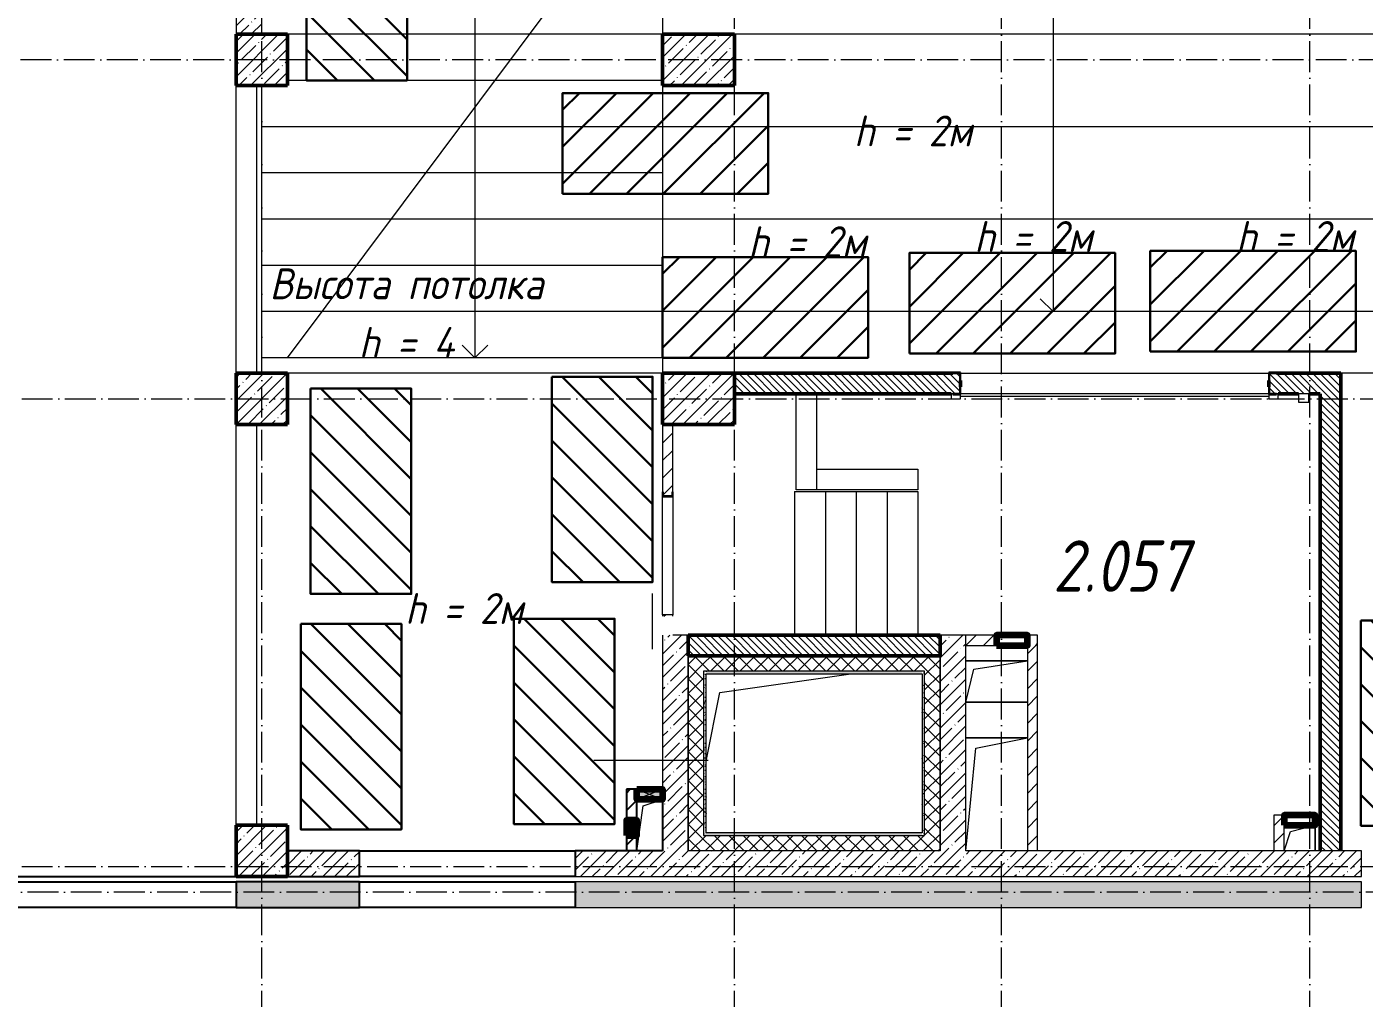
# Model space of a CAD drawing. Header units: millimetres. Extents: x -356862 to 418287, y 0 to 839748.
# Drawn here: x -8028 to 4987, y 467363 to 476820 of the extents above; entities that cross this region are included whole.
import ezdxf

# ---------------------------------------------------------------- set-up
doc = ezdxf.new("R2010")
doc.units = ezdxf.units.MM
doc.linetypes.add('200_ШТРИХ_ш1п0_6_', pattern=[160, 100, -60])
doc.linetypes.add('50_200_ШТРИХ_1Т_ш5_п1_п1_', pattern=[700, 500, -100, 0, -100])
for name, color, linetype, lineweight in [('0) строит. леса', 20, 'Continuous', 30), ('9.7) Заделка 956 шт', 6, 'Continuous', 158), ('A-DETL-____-OTLN-4', 7, 'Continuous', 18), ('A-DETL-GENF-OTLN', 7, 'Continuous', 9), ('A-DOOR-____-MCUT', 7, 'Continuous', 13), ('A-DOOR-____-OTLN', 7, 'Continuous', 9), ('A-FLOR-____-OTLN', 7, 'Continuous', 9), ('A-GENM-____-MCUT', 7, 'Continuous', 25), ('A-GENM-____-OTLN', 7, 'Continuous', 9), ('A-GENM-____-OTLN-1', 7, 'Continuous', 25), ('A-GLAZ-____-OTLN', 7, 'Continuous', 9), ('A-WALL-____-MCUT-1', 7, 'Continuous', 9), ('A-WALL-____-MCUT-2', 7, 'Continuous', 50), ('A-WALL-____-MCUT-3', 7, 'Continuous', 9), ('A-WALL-____-PATT-1', 7, 'Continuous', 9), ('A-WALL-FNSH-MCUT-1', 7, 'Continuous', 9), ('E-ELEC-EQPM-OTLN', 7, 'Continuous', 9), ('I-WALL-____-OTLN', 7, 'Continuous', 9), ('S-COLS-____-MCUT', 7, 'Continuous', 50), ('S-COLS-____-OTLN', 7, 'Continuous', 9), ('S-GRID-____-OTLN-1', 7, '50_200_ШТРИХ_1Т_ш5_п1_п1_', 9), ('S-STRS-____-OTLN-1', 7, 'Continuous', 9), ('Марки помещений', 7, 'Continuous', 9)]:
    doc.layers.add(name, color=color, linetype=linetype, lineweight=lineweight)
for name, color, linetype, lineweight, true_color in [('A-DETL-GENF-OTLN-4', 9, '200_ШТРИХ_ш1п0_6_', 9, 0x808080), ('A-DETL-GENF-OTLN-5', 7, 'Continuous', 5, 0xc0c0c0), ('A-WALL-____-PATT-2', 7, 'Continuous', 9, 0x787878)]:
    doc.layers.add(name, color=color, linetype=linetype, lineweight=lineweight, true_color=true_color)
doc.styles.add('ISOCPEUR_I', font='isocpeui.ttf', dxfattribs={"width": 0.9, "height": 2.5})
doc.styles.add('ISOCPEUR_I_3', font='isocpeui.ttf', dxfattribs={"width": 0.85, "height": 2.2})
pattern_1 = [(45, (-15591.66, 459015.94), (-84.8528, 84.8528), [])]
pattern_2 = [(135, (-15591.663, 459015.94), (-35.35534, -35.35534), [])]
pattern_3 = [(45, (-15591.66, 459015.94), (-114.04925, 114.04925), []), (45, (-15477.61, 459015.94), (-114.04925, 114.04925), [201.612, -40.322, 3.353, -36.97])]
pattern_4 = [(0, (-15591.663, 459015.94), (81.28, 20.32), [3.353, -57.607, 3.353, -57.607, -325.12]), (0, (-15591.663, 459015.94), (81.28, 20.32), [-121.92, 3.353, -118.567, 3.353, -57.607, -142.24]), (0, (-15591.663, 459015.94), (81.28, 20.32), [-304.8, 3.353, -37.287, 3.353, -98.247]), (120, (-15561.183, 459026.1), (-58.237636, 60.230545), [3.353, -57.607, 3.353, -57.607, -325.12]), (120, (-15561.183, 459026.1), (-58.237636, 60.230545), [-121.92, 3.353, -118.567, 3.353, -57.607, -142.24]), (120, (-15561.183, 459026.1), (-58.237636, 60.230545), [-304.8, 3.353, -37.287, 3.353, -98.247]), (240, (-15551.023, 459066.74), (-23.042364, -80.550545), [3.353, -57.607, 3.353, -57.607, -325.12]), (240, (-15551.023, 459066.74), (-23.042364, -80.550545), [-121.92, 3.353, -118.567, 3.353, -57.607, -142.24]), (240, (-15551.023, 459066.74), (-23.042364, -80.550545), [-304.8, 3.353, -37.287, 3.353, -98.247])]
pattern_5 = [(45, (-15591.66, 459015.94), (-70.7107, 70.7107), []), (135, (-15591.66, 459015.94), (-70.7107, -70.7107), [])]

# ---------------------------------------------------------------- blocks, each defined once
blk = doc.blocks.new('BSC_Колонна _Прямоугольная - 500х500-V103-АР1_План отверстий 2 этажа в осях 1-64_А-ГГ')
at = {"layer": 'S-COLS-____-OTLN'}
h = blk.add_hatch(dxfattribs=at)
h.set_pattern_fill('FP_132', color=256, style=0, pattern_type=2)
h.set_pattern_definition([(45, (-9850, -9781.04), (-114.0493, 114.0493), []), (45, (-9735.95, -9781.04), (-114.0493, 114.0493), [201.613, -40.323, 3.353, -36.97])])
h.paths.add_polyline_path([(-250, -250), (250, -250), (250, 250), (-250, 250)], flags=0)
at = {"layer": 'S-COLS-____-MCUT'}
for p, q in [((250, 250), (-250, 250)), ((-250, 250), (-250, -250)), ((250, -250), (250, 250)), ((-250, -250), (250, -250))]:
    blk.add_line(p, q, dxfattribs=at)
blk = doc.blocks.new('BSC_Колонна _Прямоугольная - 500х500-V105-АР1_План отверстий 2 этажа в осях 1-64_А-ГГ')
at = {"layer": 'S-COLS-____-OTLN'}
h = blk.add_hatch(dxfattribs=at)
h.set_pattern_fill('FP_134', color=256, style=0, pattern_type=2)
h.set_pattern_definition([(45, (-9850, -17481.04), (-114.0493, 114.0493), []), (45, (-9735.95, -17481.04), (-114.0493, 114.0493), [201.613, -40.323, 3.353, -36.97])])
h.paths.add_polyline_path([(-250, -250), (250, -250), (250, 250), (-250, 250)], flags=0)
at = {"layer": 'S-COLS-____-MCUT'}
for p, q in [((250, 250), (-250, 250)), ((-250, 250), (-250, -250)), ((250, -250), (250, 250)), ((-250, -250), (250, -250))]:
    blk.add_line(p, q, dxfattribs=at)
blk = doc.blocks.new('BSC_Колонна _Прямоугольная - 500х700-V110-АР1_План отверстий 2 этажа в осях 1-64_А-ГГ')
at = {"layer": 'S-COLS-____-OTLN'}
h = blk.add_hatch(dxfattribs=at)
h.set_pattern_fill('FP_139', color=256, style=0, pattern_type=2)
h.set_pattern_definition([(315, (-17481.04, 14100), (114.0493, 114.0493), []), (315, (-17481.04, 13985.95), (114.0493, 114.0493), [201.612, -40.322, 3.353, -36.97])])
h.paths.add_polyline_path([(-250, 350), (-250, -350), (250, -350), (250, 350)], flags=0)
at = {"layer": 'S-COLS-____-MCUT'}
for p, q in [((250, 350), (-250, 350)), ((-250, 350), (-250, -350)), ((250, -350), (250, 350)), ((-250, -350), (250, -350))]:
    blk.add_line(p, q, dxfattribs=at)
blk = doc.blocks.new('BSC_Колонна _Прямоугольная - 500х700-V134-АР1_План отверстий 2 этажа в осях 1-64_А-ГГ')
at = {"layer": 'S-COLS-____-OTLN'}
h = blk.add_hatch(dxfattribs=at)
h.set_pattern_fill('FP_164', color=256, style=0, pattern_type=2)
h.set_pattern_definition([(315, (-14181.04, 14100), (114.0493, 114.0493), []), (315, (-14181.04, 13985.95), (114.0493, 114.0493), [201.612, -40.322, 3.353, -36.97])])
h.paths.add_polyline_path([(-250, 350), (-250, -350), (250, -350), (250, 350)], flags=0)
at = {"layer": 'S-COLS-____-MCUT'}
for p, q in [((250, 350), (-250, 350)), ((-250, 350), (-250, -350)), ((250, -350), (250, 350)), ((-250, -350), (250, -350))]:
    blk.add_line(p, q, dxfattribs=at)
blk = doc.blocks.new('DM_Штора_Противопожарная_Doormaster_EI-60 - ш_3000 х в_1200-26971279-АР1_План отверстий 2 этажа в осях 1-64_А-ГГ')
at = {"layer": 'A-DOOR-____-MCUT'}
for p, q in [((-1375, 150), (-1465, 150)), ((-1465, 150), (-1465, 100)), ((-1375, 106), (-1375, 150)), ((1625, 150), (1625, 106)), ((1715, 150), (1625, 150)), ((1715, 100), (1715, 150)), ((-1465, 100), (-1450, 100)), ((-1375, 125), (1625, 125)), ((1700, 100), (1715, 100))]:
    blk.add_line(p, q, dxfattribs=at)
at = {"layer": 'E-ELEC-EQPM-OTLN'}
for p, q in [((-1665, 180), (-1765, 180)), ((-1765, 180), (-1765, 100)), ((-1665, 100), (-1665, 180)), ((-1765, 100), (-1665, 100))]:
    blk.add_line(p, q, dxfattribs=at)
blk = doc.blocks.new('154_Стойка_СКБ_Швеллер - СМ-2180_100-28318692-АР1_План отверстий 2 этажа в осях 1-64_А-ГГ')
at = {"layer": 'A-GENM-____-MCUT'}
for p, q in [((171, 50), (125, 50)), ((125, 50), (125, -50)), ((129.5, 42.4), (171, 42.4)), ((129.5, -42.4), (129.5, 42.4)), ((171, 42.4), (171, 50)), ((125, -50), (171, -50)), ((171, -42.4), (129.5, -42.4)), ((171, -50), (171, -42.4))]:
    blk.add_line(p, q, dxfattribs=at)
blk = doc.blocks.new('Фахверк_СКБ_Уголок - 200_3380-28509457-АР1_План отверстий 2 этажа в осях 1-64_А-ГГ')
at = {"layer": 'A-GENM-____-MCUT'}
for p, q in [((200, 156), (125, 156)), ((125, 156), (125, 81)), ((131, 81), (131, 150)), ((131, 150), (200, 150)), ((200, 150), (200, 156)), ((125, 81), (131, 81)), ((131, 19), (125, 19)), ((125, 19), (125, -56)), ((131, -50), (131, 19)), ((125, -56), (200, -56)), ((200, -50), (131, -50)), ((200, -56), (200, -50))]:
    blk.add_line(p, q, dxfattribs=at)
blk = doc.blocks.new('AR_Отверстие прямоугольное _в плите_ - AR_Отверстие прямоугольное _в плите_-30552514-АР1_План отверстий 2 этажа в осях 1-64_А-ГГ')
at = {"layer": 'A-GENM-____-OTLN'}
for p, q in [((-917, 617), (357, 800)), ((-1050, -50), (-917, 617))]:
    blk.add_line(p, q, dxfattribs=at)
blk = doc.blocks.new('AR_Отверстие прямоугольное _в плите_ - AR_Отверстие прямоугольное _в плите_-V172-АР1_План отверстий 2 этажа в осях 1-64_А-ГГ')
at = {"layer": 'A-GENM-____-OTLN'}
for p, q in [((300, 550), (-300, 550)), ((-200, 450), (300, 550)), ((-300, -550), (-200, 450))]:
    blk.add_line(p, q, dxfattribs=at)
blk = doc.blocks.new('AR_Отверстие прямоугольное _в плите_ - AR_Отверстие прямоугольное _в плите_-V185-АР1_План отверстий 2 этажа в осях 1-64_А-ГГ')
at = {"layer": 'A-GENM-____-OTLN'}
for p, q in [((-125, -250), (-63, 188)), ((-63, 188), (125, 250))]:
    blk.add_line(p, q, dxfattribs=at)
blk = doc.blocks.new('AR_Отверстие прямоугольное _в плите_ - AR_Отверстие прямоугольное _в плите_-V188-АР1_План отверстий 2 этажа в осях 1-64_А-ГГ')
at = {"layer": 'A-GENM-____-OTLN'}
for p, q in [((-150, -125), (-88, 63)), ((-88, 63), (150, 125)), ((150, -125), (150, 125))]:
    blk.add_line(p, q, dxfattribs=at)
blk = doc.blocks.new('AR_Отверстие прямоугольное _в плите_ - AR_Отверстие прямоугольное _в плите_-30552531-АР1_План отверстий 2 этажа в осях 1-64_А-ГГ')
at = {"layer": 'A-GENM-____-OTLN'}
for p, q in [((300, 200), (-300, 200)), ((-220, 120), (300, 200)), ((-300, -200), (-220, 120)), ((-300, -200), (300, -200))]:
    blk.add_line(p, q, dxfattribs=at)
blk = doc.blocks.new('AR_Отверстие прямоугольное _в стене__БезПР - AR_Отверстие прямоугольное _в стене__БезПР-36428168-АР1_План отверстий 2 этажа в осях 1-64_А-ГГ')
at = {"layer": 'A-GLAZ-____-OTLN'}
blk.add_hatch(color=256, dxfattribs=at).paths.add_polyline_path([(-75, -50), (75, -50), (75, 50), (-75, 50)], flags=0)
at = {"layer": 'A-DETL-GENF-OTLN'}
for p, q in [((-75, -50), (-75, 50)), ((-75, 50), (75, 50)), ((75, 50), (-75, -50)), ((-75, 50), (75, -50)), ((75, 50), (-75, 50)), ((-75, 50), (-75, -50)), ((75, 50), (75, -50)), ((75, -50), (75, 50)), ((75, -50), (-75, -50)), ((-75, -50), (75, -50))]:
    blk.add_line(p, q, dxfattribs=at)
blk = doc.blocks.new('AR_Отверстие прямоугольное _в стене__БезПР - AR_Отверстие прямоугольное _в стене__БезПР-36428146-АР1_План отверстий 2 этажа в осях 1-64_А-ГГ')
at = {"layer": 'A-GLAZ-____-OTLN'}
blk.add_hatch(color=256, dxfattribs=at).paths.add_polyline_path([(125, -50), (125, 50), (-125, 50), (-125, -50)], flags=0)
at = {"layer": 'A-DETL-GENF-OTLN'}
for p, q in [((-125, -50), (-125, 50)), ((-125, 50), (125, 50)), ((125, 50), (-125, -50)), ((-125, 50), (125, -50)), ((125, 50), (-125, 50)), ((-125, 50), (-125, -50)), ((125, 50), (125, -50)), ((125, -50), (125, 50)), ((125, -50), (-125, -50)), ((-125, -50), (125, -50))]:
    blk.add_line(p, q, dxfattribs=at)
blk = doc.blocks.new('DET_L_Имитация разреза_ISO2-5 - Влево-36878805-АР1_План отверстий 2 этажа в осях 1-64_А-ГГ')
at = {"layer": 'A-DETL-GENF-OTLN-5'}
blk.add_line((143, 0), (687, 0), dxfattribs=at)
blk = doc.blocks.new('DET_L_Имитация разреза_ISO2-5 - Низ-36884722-АР1_План отверстий 2 этажа в осях 1-64_А-ГГ')
at = {"layer": 'A-DETL-GENF-OTLN-5'}
blk.add_line((143, 0), (1257, 0), dxfattribs=at)
blk = doc.blocks.new('2этаж')
at = {"layer": 'S-GRID-____-OTLN-1', "color": 251, "ltscale": 0.6, "true_color": 0x636466}
for p, q in [((-5741.7, 454533.3), (-5741.7, 508896.9)), ((-1141.7, 454533.3), (-1141.7, 508896.9)), ((1458.3, 454533.3), (1458.3, 508896.9)), ((4458.3, 454533.3), (4458.3, 508896.9)), ((11116.1, 476497), (-20260.4, 476497)), ((-20260.4, 473197), (11116.1, 473197)), ((-20260.4, 468647), (8278.9, 468647)), ((88482.7, 468397), (-20037.2, 468397))]:
    blk.add_line(p, q, dxfattribs=at)

msp = doc.modelspace()

# ---------------------------------------------------------------- hatches: boundary and pattern name
h = msp.add_hatch()
h.set_pattern_fill('FP_4', color=256, style=0, pattern_type=2)
h.set_pattern_definition(pattern_1)
h.paths.add_polyline_path([(-2191.6634, 468796.983), (-2091.6634, 468796.983), (-2091.6634, 468946.983), (-2191.6634, 468946.983)], flags=0)
h.paths.add_polyline_path([(-2131.6634, 469096.983), (-2091.6634, 469096.983), (-2091.6634, 469396.983), (-2191.6634, 469396.983), (-2191.6634, 469096.983)], flags=0)
at = {"layer": '0) строит. леса'}
h = msp.add_hatch(dxfattribs=at)
h.set_pattern_fill('ANSI31', color=256, scale=80, angle=-90)
h.set_pattern_definition([(315, (140711.51, 477856.91), (179.60512, 179.60512), [])])
h.paths.add_polyline_path([(-5306.9854, 478297.1435), (-5306.9854, 476297.1435), (-4326.9854, 476297.1435), (-4326.9854, 478297.1435)])
h = msp.add_hatch(dxfattribs=at)
h.set_pattern_fill('ANSI31', color=256, scale=80)
h.set_pattern_definition([(45, (-2373.27, 621212.26), (-179.60512, 179.60512), [])])
h.paths.add_polyline_path([(-2813.4993, 475193.7652), (-813.4993, 475193.7652), (-813.4993, 476173.7652), (-2813.4993, 476173.7652)])
h = msp.add_hatch(dxfattribs=at)
h.set_pattern_fill('ANSI31', color=256, scale=80)
h.set_pattern_definition([(45, (-1401.43, 619615.8), (-179.60512, 179.60512), [])])
h.paths.add_polyline_path([(-1841.6634, 473597.3105), (158.3366, 473597.3105), (158.3366, 474577.3105), (-1841.6634, 474577.3105)])
h = msp.add_hatch(dxfattribs=at)
h.set_pattern_fill('ANSI31', color=256, scale=80)
h.set_pattern_definition([(45, (1001.43, 619656.28), (-179.60512, 179.60512), [])])
h.paths.add_polyline_path([(561.1984, 473637.7827), (2561.1984, 473637.7827), (2561.1984, 474617.7827), (561.1984, 474617.7827)])
h = msp.add_hatch(dxfattribs=at)
h.set_pattern_fill('ANSI31', color=256, scale=80)
h.set_pattern_definition([(45, (3344.95, 619677.21), (-179.60512, 179.60512), [])])
h.paths.add_polyline_path([(2904.7237, 473658.7145), (4904.7237, 473658.7145), (4904.7237, 474638.7145), (2904.7237, 474638.7145)])
h = msp.add_hatch(dxfattribs=at)
h.set_pattern_fill('ANSI31', color=256, scale=80, angle=-90)
h.set_pattern_definition([(315, (143100.63, 472973.55), (179.60512, 179.60512), [])])
h.paths.add_polyline_path([(-2917.873, 473413.7827), (-2917.873, 471413.7827), (-1937.873, 471413.7827), (-1937.873, 473413.7827)])
h = msp.add_hatch(dxfattribs=at)
h.set_pattern_fill('ANSI31', color=256, scale=80, angle=-90)
h.set_pattern_definition([(315, (140752.35, 472858.36), (179.60512, 179.60512), [])])
h.paths.add_polyline_path([(-5266.1524, 473298.5907), (-5266.1524, 471298.5907), (-4286.1524, 471298.5907), (-4286.1524, 473298.5907)])
h = msp.add_hatch(dxfattribs=at)
h.set_pattern_fill('ANSI31', color=256, scale=80, angle=-90)
h.set_pattern_definition([(315, (142730.43, 470617.77), (179.60512, 179.60512), [])])
h.paths.add_polyline_path([(-3288.0698, 471058.0036), (-3288.0698, 469058.0036), (-2308.0698, 469058.0036), (-2308.0698, 471058.0036)])
h = msp.add_hatch(dxfattribs=at)
h.set_pattern_fill('ANSI31', color=256, scale=80, angle=-90)
h.set_pattern_definition([(315, (150972.92, 470601.7), (179.60512, 179.60512), [])])
h.paths.add_polyline_path([(4954.422, 471041.9245), (4954.422, 469041.9245), (5934.422, 469041.9245), (5934.422, 471041.9245)])
h = msp.add_hatch(dxfattribs=at)
h.set_pattern_fill('ANSI31', color=256, scale=80, angle=-90)
h.set_pattern_definition([(315, (140656.54, 470566.4), (179.60512, 179.60512), [])])
h.paths.add_polyline_path([(-5361.9588, 471006.638), (-5361.9588, 469006.638), (-4381.9588, 469006.638), (-4381.9588, 471006.638)])
at = {"layer": 'A-WALL-____-PATT-1'}
h = msp.add_hatch(dxfattribs=at)
h.set_pattern_fill('FP_25', color=256, style=0, pattern_type=2)
h.set_pattern_definition(pattern_3)
h.paths.add_polyline_path([(-5991.6634, 476746.983), (-5741.6634, 476746.983), (-5741.6634, 477596.983), (-5991.6634, 477596.983), (-5991.6634, 476951.7295)], flags=0)
h.paths.add_polyline_path([(-5991.6634, 477896.983), (-5741.6634, 477896.983), (-5741.6634, 480646.983), (-5991.6634, 480646.983), (-5991.6634, 480391.7054)], flags=0)
h = msp.add_hatch(dxfattribs=at)
h.set_pattern_fill('FP_6', color=256, style=0, pattern_type=2)
h.set_pattern_definition(pattern_2)
h.paths.add_polyline_path([(4758.3366, 473246.983), (4758.3366, 473446.983), (4064.3366, 473446.983), (4064.3366, 473377.983), (4058.3366, 473377.983), (4058.3366, 473315.983), (4064.3366, 473315.983), (4064.3366, 473246.983), (4558.3366, 473246.983)], flags=0)
h.paths.add_polyline_path([(301.8256, 473246.983), (1052.3366, 473247.5284), (1052.3366, 473315.983), (1058.3366, 473315.983), (1058.3366, 473377.983), (1052.3366, 473377.983), (1052.3366, 473446.983), (-1141.6634, 473446.983), (-1141.6634, 473246.983)], flags=0)
h = msp.add_hatch(dxfattribs=at)
h.set_pattern_fill('FP_6', color=256, style=0, pattern_type=2)
h.set_pattern_definition(pattern_2)
h.paths.add_polyline_path([(4758.3366, 468796.983), (4758.3366, 473246.983), (4558.3366, 473246.983), (4558.3366, 468796.983)], flags=0)
h = msp.add_hatch(dxfattribs=at)
h.set_pattern_fill('FP_4', color=256, style=0, pattern_type=2)
h.set_pattern_definition(pattern_1)
h.paths.add_polyline_path([(-1841.6634, 471081.983), (-1741.6634, 471081.983), (-1741.6634, 471096.983), (-1841.6634, 471096.983)], flags=0)
h.paths.add_polyline_path([(-1749.2634, 472251.483), (-1748.2348, 472292.983), (-1741.6634, 472292.983), (-1741.6634, 472946.983), (-1841.6634, 472946.983), (-1841.6634, 472292.983), (-1834.0634, 472292.983), (-1834.0634, 472251.483)], flags=0)
h = msp.add_hatch(dxfattribs=at)
h.set_pattern_fill('FP_25', color=256, style=0, pattern_type=2)
h.set_pattern_definition(pattern_3)
h.paths.add_polyline_path([(-1841.6634, 468796.983), (-1591.6634, 468796.983), (-1591.6634, 470896.983), (-1841.6634, 470896.983), (-1841.6634, 469296.983)], flags=0)
h = msp.add_hatch(dxfattribs=at)
h.set_pattern_fill('FP_6', color=256, style=0, pattern_type=2)
h.set_pattern_definition(pattern_2)
h.paths.add_polyline_path([(858.3366, 470696.983), (858.3366, 470896.983), (-1591.6634, 470896.983), (-1591.6634, 470696.983), (301.8256, 470696.983)], flags=0)
h = msp.add_hatch(dxfattribs=at)
h.set_pattern_fill('FP_25', color=256, style=0, pattern_type=2)
h.set_pattern_definition(pattern_3)
h.paths.add_polyline_path([(1108.3366, 468796.983), (1108.3366, 470896.983), (858.3366, 470896.983), (858.3366, 468796.983)], flags=0)
h = msp.add_hatch(dxfattribs=at)
h.set_pattern_fill('FP_4', color=256, style=0, pattern_type=2)
h.set_pattern_definition(pattern_1)
h.paths.add_polyline_path([(1108.3366, 470796.983), (1408.3366, 470796.983), (1408.3366, 470896.983), (1108.3366, 470896.983)], flags=0)
h.paths.add_polyline_path([(1808.3366, 470796.983), (1808.3366, 470896.983), (1708.3366, 470896.983), (1708.3366, 470796.983)], flags=0)
h = msp.add_hatch(dxfattribs=at)
h.set_pattern_fill('FP_4', color=256, style=0, pattern_type=2)
h.set_pattern_definition(pattern_1)
h.paths.add_polyline_path([(1708.3366, 468796.983), (1808.3366, 468796.983), (1808.3366, 470796.983), (1708.3366, 470796.983), (1708.3366, 470071.7775)], flags=0)
h = msp.add_hatch(dxfattribs=at)
h.set_pattern_fill('FP_1', color=256, style=0, pattern_type=2)
h.set_pattern_definition(pattern_5)
h.paths.add_polyline_path([(-1591.6634, 468946.983), (-1441.6634, 468946.983), (-1441.6634, 470696.983), (-1591.6634, 470696.983), (-1591.6634, 468971.983)], flags=0)
h = msp.add_hatch(dxfattribs=at)
h.set_pattern_fill('FP_1', color=256, style=0, pattern_type=2)
h.set_pattern_definition(pattern_5)
h.paths.add_polyline_path([(-1441.6634, 470546.983), (708.3366, 470546.983), (708.3366, 470696.983), (-1441.6634, 470696.983)], flags=0)
h = msp.add_hatch(dxfattribs=at)
h.set_pattern_fill('FP_1', color=256, style=0, pattern_type=2)
h.set_pattern_definition(pattern_5)
h.paths.add_polyline_path([(708.3366, 468796.983), (858.3366, 468796.983), (858.3366, 470696.983), (708.3366, 470696.983), (708.3366, 468946.983)], flags=0)
h = msp.add_hatch(dxfattribs=at)
h.set_pattern_fill('FP_4', color=256, style=0, pattern_type=2)
h.set_pattern_definition(pattern_1)
h.paths.add_polyline_path([(4108.3366, 468796.983), (4208.3366, 468796.983), (4208.3366, 469146.983), (4108.3366, 469146.983)], flags=0)
h = msp.add_hatch(dxfattribs=at)
h.set_pattern_fill('FP_4', color=256, style=0, pattern_type=2)
h.set_pattern_definition(pattern_1)
h.paths.add_polyline_path([(4558.3366, 469046.983), (4558.3366, 469146.983), (4508.3366, 469146.983), (4508.3366, 469046.983)], flags=0)
h = msp.add_hatch(dxfattribs=at)
h.set_pattern_fill('FP_1', color=256, style=0, pattern_type=2)
h.set_pattern_definition(pattern_5)
h.paths.add_polyline_path([(683.3366, 468796.983), (708.3366, 468796.983), (708.3366, 468946.983), (-1591.6634, 468946.983), (-1591.6634, 468796.983), (-1465.6387, 468796.983)], flags=0)
h = msp.add_hatch(dxfattribs=at)
h.set_pattern_fill('FP_25', color=256, style=0, pattern_type=2)
h.set_pattern_definition(pattern_3)
h.paths.add_polyline_path([(7258.3366, 468546.983), (7258.3366, 468796.983), (7058.3366, 468796.983), (7058.3366, 468546.983)], flags=0)
h.paths.add_polyline_path([(4958.3366, 468546.983), (4958.3366, 468796.983), (-2691.6634, 468796.983), (-2691.6634, 468546.983), (2069.2899, 468546.983)], flags=0)
h.paths.add_polyline_path([(-5000.5672, 468546.983), (-4791.6634, 468546.983), (-4791.6634, 468796.983), (-5491.6634, 468796.983), (-5491.6634, 468546.983)], flags=0)
h = msp.add_hatch(dxfattribs=at)
h.set_pattern_fill('FP_25', color=256, style=0, pattern_type=2)
h.set_pattern_definition(pattern_3)
h.paths.add_polyline_path([(7058.3366, 468246.983), (7958.3366, 468246.983), (7958.3366, 468496.983), (7058.3366, 468496.983)], flags=0)
h.paths.add_polyline_path([(4958.3366, 468246.983), (4958.3366, 468496.983), (-2691.6634, 468496.983), (-2691.6634, 468246.983), (2069.2899, 468246.983)], flags=0)
h.paths.add_polyline_path([(-4791.6634, 468246.983), (-4791.6634, 468496.983), (-5991.6634, 468496.983), (-5991.6634, 468246.983), (-5000.5672, 468246.983)], flags=0)
h.paths.add_polyline_path([(-10302.9601, 468246.983), (-9991.6634, 468246.983), (-9991.6634, 468496.983), (-17541.6634, 468496.983), (-17541.6634, 468246.983), (-12070.4244, 468246.983)], flags=0)
at = {"layer": 'A-WALL-____-PATT-2'}
h = msp.add_hatch(dxfattribs=at)
h.set_pattern_fill('FP_169', color=256, style=0, pattern_type=2)
h.set_pattern_definition(pattern_4)
h.paths.add_polyline_path([(-1441.6634, 468971.983), (-1416.6634, 468971.983), (-1416.6634, 470546.983), (-1441.6634, 470546.983), (-1441.6634, 470071.7775)], flags=0)
h = msp.add_hatch(dxfattribs=at)
h.set_pattern_fill('FP_169', color=256, style=0, pattern_type=2)
h.set_pattern_definition(pattern_4)
h.paths.add_polyline_path([(-1416.6634, 470521.983), (683.3366, 470521.983), (683.3366, 470546.983), (-1416.6634, 470546.983)], flags=0)
h = msp.add_hatch(dxfattribs=at)
h.set_pattern_fill('FP_169', color=256, style=0, pattern_type=2)
h.set_pattern_definition(pattern_4)
h.paths.add_polyline_path([(683.3366, 468946.983), (708.3366, 468946.983), (708.3366, 470546.983), (683.3366, 470546.983), (683.3366, 468971.983)], flags=0)
h = msp.add_hatch(dxfattribs=at)
h.set_pattern_fill('FP_169', color=256, style=0, pattern_type=2)
h.set_pattern_definition(pattern_4)
h.paths.add_polyline_path([(683.3366, 468946.983), (683.3366, 468971.983), (-1441.6634, 468971.983), (-1441.6634, 468946.983)], flags=0)
at = {"layer": 'S-COLS-____-OTLN'}
h = msp.add_hatch(dxfattribs=at)
h.set_pattern_fill('FP_25', color=256, style=0, pattern_type=2)
h.set_pattern_definition(pattern_3)
h.paths.add_polyline_path([(-5991.6634, 472946.983), (-5491.6634, 472946.983), (-5491.6634, 473446.983), (-5991.6634, 473446.983)], flags=0)

# ---------------------------------------------------------------- linework, layer by layer
for p, q in [((-2091.6634, 469396.983), (-2191.6634, 469396.983)), ((-2191.6634, 469396.983), (-2191.6634, 469096.983)), ((-2091.6634, 469096.983), (-2091.6634, 469296.983)), ((-1841.6634, 469296.983), (-1841.6634, 468796.983)), ((-2191.6634, 468946.983), (-2191.6634, 468796.983)), ((-2091.6634, 468796.983), (-2091.6634, 468946.983)), ((-4791.6634, 468796.983), (-5491.6634, 468796.983)), ((-4791.6634, 468546.983), (-4791.6634, 468796.983)), ((-4791.6634, 468796.983), (-2691.6634, 468796.983)), ((-1841.6634, 468796.983), (-2691.6634, 468796.983)), ((-2691.6634, 468796.983), (-2691.6634, 468546.983)), ((-9991.6634, 468546.983), (-5991.6634, 468546.983)), ((-5491.6634, 468546.983), (-4791.6634, 468546.983)), ((-2691.6634, 468546.983), (-4791.6634, 468546.983)), ((-9991.6634, 468496.983), (-5991.6634, 468496.983)), ((-4791.6634, 468496.983), (-5991.6634, 468496.983)), ((-5991.6634, 468496.983), (-5991.6634, 468246.983)), ((-4791.6634, 468246.983), (-4791.6634, 468496.983)), ((-4791.6634, 468496.983), (-2691.6634, 468496.983)), ((-2691.6634, 468496.983), (-2691.6634, 468246.983)), ((-5991.6634, 468246.983), (-9991.6634, 468246.983)), ((-5991.6634, 468246.983), (-4791.6634, 468246.983)), ((-2691.6634, 468246.983), (-4791.6634, 468246.983))]:
    msp.add_line(p, q)
at = {"layer": '0) строит. леса'}
for points in [[(-5306.9854, 478297.1435), (-5306.9854, 476297.1435), (-4326.9854, 476297.1435), (-4326.9854, 478297.1435)], [(-2813.4993, 475193.7652), (-813.4993, 475193.7652), (-813.4993, 476173.7652), (-2813.4993, 476173.7652)], [(-1841.6634, 473597.3105), (158.3366, 473597.3105), (158.3366, 474577.3105), (-1841.6634, 474577.3105)], [(561.1984, 473637.7827), (2561.1984, 473637.7827), (2561.1984, 474617.7827), (561.1984, 474617.7827)], [(2904.7237, 473658.7145), (4904.7237, 473658.7145), (4904.7237, 474638.7145), (2904.7237, 474638.7145)], [(-2917.873, 473413.7827), (-2917.873, 471413.7827), (-1937.873, 471413.7827), (-1937.873, 473413.7827)], [(-5266.1524, 473298.5907), (-5266.1524, 471298.5907), (-4286.1524, 471298.5907), (-4286.1524, 473298.5907)], [(-3288.0698, 471058.0036), (-3288.0698, 469058.0036), (-2308.0698, 469058.0036), (-2308.0698, 471058.0036)], [(4954.422, 471041.9245), (4954.422, 469041.9245), (5934.422, 469041.9245), (5934.422, 471041.9245)], [(-5361.9588, 471006.638), (-5361.9588, 469006.638), (-4381.9588, 469006.638), (-4381.9588, 471006.638)]]:
    msp.add_lwpolyline(points, close=True, dxfattribs=at)
at = {"layer": '9.7) Заделка 956 шт'}
for points in [[(1408.3366, 470796.983), (1708.3366, 470796.983), (1708.3366, 470896.983), (1408.3366, 470896.983)], [(-2091.6634, 469396.983), (-1841.6634, 469396.983), (-1841.6634, 469296.983), (-2091.6634, 469296.983)], [(-2191.6634, 468946.983), (-2091.6634, 468946.983), (-2091.6634, 469096.983), (-2191.6634, 469096.983)], [(4208.3366, 469046.983), (4508.3366, 469046.983), (4508.3366, 469146.983), (4208.3366, 469146.983)]]:
    msp.add_lwpolyline(points, close=True, dxfattribs=at)
at = {"layer": 'A-DETL-____-OTLN-4'}
msp.add_line((-5491.6634, 473596.983), (7708.3366, 491246.983), dxfattribs=at)
at = {"layer": 'A-FLOR-____-OTLN'}
for p, q in [((-5741.6634, 473446.983), (-5741.6634, 476246.983)), ((-1841.6634, 473446.983), (-5491.6634, 473446.983)), ((1108.3366, 470646.983), (1708.3366, 470646.983)), ((1708.3366, 470246.983), (1108.3366, 470246.983)), ((1108.3366, 469896.983), (1708.3366, 469896.983)), ((4508.3366, 469046.983), (4508.3366, 468796.983))]:
    msp.add_line(p, q, dxfattribs=at)
at = {"layer": 'A-WALL-____-MCUT-1'}
for p, q in [((-5991.6634, 477596.983), (-5991.6634, 476746.983)), ((-5741.6634, 476746.983), (-5741.6634, 477596.983)), ((-1841.6634, 470896.983), (-1841.6634, 469396.983)), ((-1591.6634, 470896.983), (-1741.6634, 470896.983)), ((-1591.6634, 468796.983), (-1591.6634, 470896.983)), ((858.3366, 470896.983), (858.3366, 468796.983)), ((1108.3366, 470896.983), (858.3366, 470896.983)), ((1108.3366, 468796.983), (1108.3366, 470896.983)), ((858.3366, 468796.983), (-1591.6634, 468796.983)), ((4958.3366, 468796.983), (1108.3366, 468796.983)), ((4958.3366, 468546.983), (4958.3366, 468796.983)), ((-2691.6634, 468546.983), (4958.3366, 468546.983)), ((4958.3366, 468496.983), (-2691.6634, 468496.983)), ((4958.3366, 468246.983), (4958.3366, 468496.983)), ((-2691.6634, 468246.983), (4958.3366, 468246.983))]:
    msp.add_line(p, q, dxfattribs=at)
at = {"layer": 'A-WALL-____-MCUT-2'}
for p, q in [((983.3366, 473446.983), (-1141.6634, 473446.983)), ((1058.3366, 473315.983), (1058.3366, 473377.983)), ((4058.3366, 473377.983), (4058.3366, 473315.983)), ((4758.3366, 473446.983), (4133.3366, 473446.983)), ((4758.3366, 468796.983), (4758.3366, 473446.983)), ((-1141.6634, 473246.983), (968.3366, 473246.983)), ((4148.3366, 473246.983), (4348.3366, 473246.983)), ((4448.3366, 473246.983), (4558.3366, 473246.983)), ((4558.3366, 473246.983), (4558.3366, 468796.983)), ((858.3366, 470896.983), (-1591.6634, 470896.983)), ((-1591.6634, 470896.983), (-1591.6634, 470696.983)), ((858.3366, 470696.983), (858.3366, 470896.983)), ((-1591.6634, 470696.983), (858.3366, 470696.983))]:
    msp.add_line(p, q, dxfattribs=at)
at = {"layer": 'A-WALL-____-MCUT-3'}
for p, q in [((-1591.6634, 470696.983), (-1591.6634, 468796.983)), ((858.3366, 470696.983), (-1591.6634, 470696.983)), ((858.3366, 468796.983), (858.3366, 470696.983)), ((-1441.6634, 470546.983), (-1441.6634, 468946.983)), ((708.3366, 470546.983), (-1441.6634, 470546.983)), ((708.3366, 468946.983), (708.3366, 470546.983)), ((-1441.6634, 468946.983), (708.3366, 468946.983)), ((858.3366, 468796.983), (858.3366, 468796.983))]:
    msp.add_line(p, q, dxfattribs=at)
at = {"layer": 'A-WALL-FNSH-MCUT-1'}
for p, q in [((-1841.6634, 472946.983), (-1841.6634, 472292.983)), ((-1741.6634, 472292.983), (-1741.6634, 472946.983)), ((-1841.6634, 471096.983), (-1841.6634, 471081.983)), ((-1741.6634, 471096.983), (-1841.6634, 471096.983)), ((-1741.6634, 471081.983), (-1741.6634, 471096.983)), ((1408.3366, 470896.983), (1108.3366, 470896.983)), ((1808.3366, 470896.983), (1708.3366, 470896.983)), ((1808.3366, 468796.983), (1808.3366, 470896.983)), ((1108.3366, 470796.983), (1408.3366, 470796.983)), ((1708.3366, 470796.983), (1708.3366, 468796.983)), ((-1416.6634, 468971.983), (-1416.6634, 470521.983)), ((-1416.6634, 470521.983), (683.3366, 470521.983)), ((683.3366, 470521.983), (683.3366, 468971.983)), ((4208.3366, 469146.983), (4108.3366, 469146.983)), ((4108.3366, 469146.983), (4108.3366, 468796.983)), ((4558.3366, 469146.983), (4508.3366, 469146.983)), ((683.3366, 468971.983), (-1416.6634, 468971.983)), ((4208.3366, 468796.983), (4208.3366, 469046.983)), ((4508.3366, 469046.983), (4558.3366, 469046.983))]:
    msp.add_line(p, q, dxfattribs=at)
at = {"layer": 'I-WALL-____-OTLN'}
for p, q in [((-5991.6634, 473446.983), (-5991.6634, 476246.983)), ((-5791.6634, 476246.983), (-5791.6634, 473446.983)), ((1058.3366, 473446.983), (4058.3366, 473446.983)), ((-542.0846, 472311.983), (-542.0846, 473246.983)), ((-342.0846, 473246.983), (-342.0846, 472311.983)), ((4058.3366, 473246.983), (1058.3366, 473246.983)), ((-5991.6634, 469046.983), (-5991.6634, 472946.983)), ((-5791.6634, 472946.983), (-5791.6634, 469046.983)), ((-342.0846, 472511.983), (642.9154, 472511.983)), ((642.9154, 472511.983), (642.9154, 472311.983)), ((-1841.6634, 471096.983), (-1841.6634, 472246.983)), ((-1741.6634, 472246.983), (-1741.6634, 471096.983)), ((642.9154, 472311.983), (-542.0846, 472311.983))]:
    msp.add_line(p, q, dxfattribs=at)
at = {"layer": 'S-COLS-____-MCUT'}
for p, q in [((-5491.6634, 473446.983), (-5991.6634, 473446.983)), ((-5991.6634, 473446.983), (-5991.6634, 472946.983)), ((-5491.6634, 472946.983), (-5491.6634, 473446.983)), ((-5991.6634, 472946.983), (-5491.6634, 472946.983))]:
    msp.add_line(p, q, dxfattribs=at)
at = {"layer": 'S-GRID-____-OTLN-1', "color": 251, "ltscale": 0.6, "true_color": 0x636466}
for p, q in [((-5741.6634, 454533.3346), (-5741.6634, 508896.9006)), ((-5741.6634, 454533.3346), (-5741.6634, 508896.9006)), ((-1141.6634, 454533.3346), (-1141.6634, 508896.9006)), ((-1141.6634, 454533.3346), (-1141.6634, 508896.9006)), ((1458.3366, 454533.3346), (1458.3366, 508896.9006)), ((1458.3366, 454533.3346), (1458.3366, 508896.9006)), ((4458.3366, 454533.3346), (4458.3366, 508896.9006)), ((4458.3366, 454533.3346), (4458.3366, 508896.9006)), ((11116.0758, 476496.983), (-20260.4336, 476496.983)), ((11116.0758, 476496.983), (-20260.4336, 476496.983)), ((-20260.4336, 473196.983), (11116.0758, 473196.983)), ((-20260.4336, 473196.983), (11116.0758, 473196.983)), ((-20260.4336, 468646.983), (8278.9373, 468646.983)), ((-20260.4336, 468646.983), (8278.9373, 468646.983)), ((88482.7432, 468396.983), (-20037.2274, 468396.983)), ((88482.7432, 468396.983), (-20037.2274, 468396.983))]:
    msp.add_line(p, q, dxfattribs=at)
at = {"layer": 'S-STRS-____-OTLN-1'}
for p, q in [((-1841.6634, 477646.983), (-1841.6634, 476746.983)), ((1958.3366, 477646.983), (1958.3366, 476746.983)), ((-3666.6634, 477196.983), (-3666.6634, 476746.983)), ((-1841.6634, 477196.983), (-1841.6634, 476746.983)), ((-1841.6634, 476746.983), (-5491.6634, 476746.983)), ((-1841.6634, 476746.983), (-5491.6634, 476746.983)), ((-3666.6634, 476746.983), (-3666.6634, 476296.983)), ((5758.3366, 476746.983), (-1141.6634, 476746.983)), ((5758.3366, 476746.983), (-1141.6634, 476746.983)), ((1958.3366, 476746.983), (1958.3366, 475846.983)), ((-1841.6634, 476296.983), (-5491.6634, 476296.983)), ((-1841.6634, 476296.983), (-5491.6634, 476296.983)), ((-3666.6634, 476296.983), (-3666.6634, 475846.983)), ((-1841.6634, 476246.983), (-1841.6634, 475846.983)), ((-1841.6634, 476246.983), (-1841.6634, 475846.983)), ((-1841.6634, 475846.983), (-5741.6634, 475846.983)), ((-1841.6634, 475846.983), (-5741.6634, 475846.983)), ((-3666.6634, 475846.983), (-3666.6634, 475396.983)), ((-1841.6634, 475846.983), (-1841.6634, 474946.983)), ((5758.3366, 475846.983), (-1841.6634, 475846.983)), ((5758.3366, 475846.983), (-1841.6634, 475846.983)), ((1958.3366, 475846.983), (1958.3366, 474946.983)), ((-1841.6634, 475396.983), (-5741.6634, 475396.983)), ((-1841.6634, 475396.983), (-5741.6634, 475396.983)), ((-3666.6634, 475396.983), (-3666.6634, 474946.983)), ((-1841.6634, 475396.983), (-1841.6634, 474946.983)), ((-1841.6634, 474946.983), (-5741.6634, 474946.983)), ((-1841.6634, 474946.983), (-5741.6634, 474946.983)), ((-3666.6634, 474946.983), (-3666.6634, 474496.983)), ((-1841.6634, 474946.983), (-1841.6634, 474046.983)), ((5758.3366, 474946.983), (-1841.6634, 474946.983)), ((5758.3366, 474946.983), (-1841.6634, 474946.983)), ((1958.3366, 474946.983), (1958.3366, 474046.983)), ((-1841.6634, 474496.983), (-5741.6634, 474496.983)), ((-1841.6634, 474496.983), (-5741.6634, 474496.983)), ((-3666.6634, 474496.983), (-3666.6634, 474046.983)), ((-1841.6634, 474496.983), (-1841.6634, 474046.983)), ((1958.3366, 474046.983), (1833.3366, 474171.983)), ((1958.3366, 474046.983), (2083.3366, 474171.983)), ((-1841.6634, 474046.983), (-5741.6634, 474046.983)), ((-1841.6634, 474046.983), (-5741.6634, 474046.983)), ((-3666.6634, 474046.983), (-3666.6634, 473596.983)), ((-1841.6634, 474046.983), (-1841.6634, 473446.983)), ((5758.3366, 474046.983), (-1841.6634, 474046.983)), ((5758.3366, 474046.983), (-1841.6634, 474046.983)), ((-3666.6634, 473596.983), (-3791.6634, 473721.983)), ((-3666.6634, 473596.983), (-3541.6634, 473721.983)), ((-1841.6634, 473596.983), (-5741.6634, 473596.983)), ((5758.3366, 473446.983), (4758.3366, 473446.983)), ((-557.0846, 472296.983), (-557.0846, 470896.983)), ((-557.0846, 472296.983), (-257.0846, 472296.983)), ((-557.0846, 472296.983), (-557.0846, 470896.983)), ((-257.0846, 472296.983), (42.9154, 472296.983)), ((-257.0846, 472296.983), (-257.0846, 470896.983)), ((-257.0846, 472296.983), (-257.0846, 470896.983)), ((42.9154, 472296.983), (342.9154, 472296.983)), ((42.9154, 472296.983), (42.9154, 470896.983)), ((42.9154, 472296.983), (42.9154, 470896.983)), ((342.9154, 472296.983), (642.9154, 472296.983)), ((342.9154, 472296.983), (342.9154, 470896.983)), ((342.9154, 472296.983), (342.9154, 470896.983)), ((642.9154, 472296.983), (642.9154, 470896.983))]:
    msp.add_line(p, q, dxfattribs=at)

# ---------------------------------------------------------------- block references
at = {"color": 18, "true_color": 0x000000}
msp.add_blockref('2этаж', (0, 0), dxfattribs=at)
for name, p in [('AR_Отверстие прямоугольное _в стене__БезПР - AR_Отверстие прямоугольное _в стене__БезПР-36428146-АР1_План отверстий 2 этажа в осях 1-64_А-ГГ', (-1966.6634, 469346.983)), ('AR_Отверстие прямоугольное _в плите_ - AR_Отверстие прямоугольное _в плите_-V185-АР1_План отверстий 2 этажа в осях 1-64_А-ГГ', (-1966.6634, 469046.983)), ('BSC_Колонна _Прямоугольная - 500х500-V103-АР1_План отверстий 2 этажа в осях 1-64_А-ГГ', (-5741.6634, 468796.983))]:
    msp.add_blockref(name, p)
at = {"rotation": 90}
msp.add_blockref('AR_Отверстие прямоугольное _в стене__БезПР - AR_Отверстие прямоугольное _в стене__БезПР-36428168-АР1_План отверстий 2 этажа в осях 1-64_А-ГГ', (-2141.6634, 469021.983), dxfattribs=at)
at = {"layer": 'A-DETL-GENF-OTLN-4'}
for name, p, rotation in [('DET_L_Имитация разреза_ISO2-5 - Влево-36878805-АР1_План отверстий 2 этажа в осях 1-64_А-ГГ', (-1941.6634, 471446.983), 270.0000000000005), ('DET_L_Имитация разреза_ISO2-5 - Низ-36884722-АР1_План отверстий 2 этажа в осях 1-64_А-ГГ', (-1253.33, 469676.983), 180)]:
    msp.add_blockref(name, p, dxfattribs=dict(at, rotation=rotation))
at = {"layer": 'A-DOOR-____-OTLN', "rotation": 180}
msp.add_blockref('DM_Штора_Противопожарная_Doormaster_EI-60 - ш_3000 х в_1200-26971279-АР1_План отверстий 2 этажа в осях 1-64_А-ГГ', (2683.3366, 473346.983), dxfattribs=at)
at = {"layer": 'A-GENM-____-OTLN'}
for name, p in [('AR_Отверстие прямоугольное _в плите_ - AR_Отверстие прямоугольное _в плите_-30552531-АР1_План отверстий 2 этажа в осях 1-64_А-ГГ', (1408.3366, 470446.983)), ('AR_Отверстие прямоугольное _в плите_ - AR_Отверстие прямоугольное _в плите_-30552514-АР1_План отверстий 2 этажа в осях 1-64_А-ГГ', (-366.6634, 469721.983)), ('AR_Отверстие прямоугольное _в плите_ - AR_Отверстие прямоугольное _в плите_-V172-АР1_План отверстий 2 этажа в осях 1-64_А-ГГ', (1408.3366, 469346.983)), ('AR_Отверстие прямоугольное _в плите_ - AR_Отверстие прямоугольное _в плите_-V188-АР1_План отверстий 2 этажа в осях 1-64_А-ГГ', (4358.3366, 468921.983))]:
    msp.add_blockref(name, p, dxfattribs=at)
at = {"layer": 'A-GENM-____-OTLN-1'}
for name, p, rotation in [('Фахверк_СКБ_Уголок - 200_3380-28509457-АР1_План отверстий 2 этажа в осях 1-64_А-ГГ', (1183.3366, 473396.983), 180), ('154_Стойка_СКБ_Швеллер - СМ-2180_100-28318692-АР1_План отверстий 2 этажа в осях 1-64_А-ГГ', (-1791.6634, 472121.983), 89.99999999999993)]:
    msp.add_blockref(name, p, dxfattribs=dict(at, rotation=rotation))
msp.add_blockref('Фахверк_СКБ_Уголок - 200_3380-28509457-АР1_План отверстий 2 этажа в осях 1-64_А-ГГ', (3933.3366, 473296.983), dxfattribs=at)
at = {"layer": 'S-COLS-____-OTLN'}
msp.add_blockref('BSC_Колонна _Прямоугольная - 500х500-V105-АР1_План отверстий 2 этажа в осях 1-64_А-ГГ', (-5741.6634, 476496.983), dxfattribs=at)
at = {"layer": 'S-COLS-____-OTLN', "rotation": 89.9999999999999}
for name, p in [('BSC_Колонна _Прямоугольная - 500х700-V110-АР1_План отверстий 2 этажа в осях 1-64_А-ГГ', (-1491.6634, 476496.983)), ('BSC_Колонна _Прямоугольная - 500х700-V134-АР1_План отверстий 2 этажа в осях 1-64_А-ГГ', (-1491.6634, 473196.983))]:
    msp.add_blockref(name, p, dxfattribs=at)

# ---------------------------------------------------------------- texts
at = {"color": 1, "char_height": 300, "width": 2817.723091, "attachment_point": 8, "line_spacing_factor": 1.139951, "style": 'ISOCPEUR_I'}
for s, insert in [('\\pxqc,t8.46667,16.93333,25.4,33.86667,42.33333,50.8,59.26667,67.73333,76.2,84.66667,93.13333,101.6,110.06667,118.53333,127,135.46667,143.93333,152.4,160.86667,169.33333,177.8,186.26667,194.73333,203.2,211.66667,220.13333,228.6,237.06667,245.53333,254,262.46667,270.93333;h = 2м', (595.3622, 475655.9545)), ('\\pxqc,t8.46667,16.93333,25.4,33.86667,42.33333,50.8,59.26667,67.73333,76.2,84.66667,93.13333,101.6,110.06667,118.53333,127,135.46667,143.93333,152.4,160.86667,169.33333,177.8,186.26667,194.73333,203.2,211.66667,220.13333,228.6,237.06667,245.53333,254,262.46667,270.93333;h = 2м', (1767.2811, 474628.6336)), ('\\pxqc,t8.46667,16.93333,25.4,33.86667,42.33333,50.8,59.26667,67.73333,76.2,84.66667,93.13333,101.6,110.06667,118.53333,127,135.46667,143.93333,152.4,160.86667,169.33333,177.8,186.26667,194.73333,203.2,211.66667,220.13333,228.6,237.06667,245.53333,254,262.46667,270.93333;h = 2м', (4313.5852, 474628.6336)), ('\\pxqc,t8.46667,16.93333,25.4,33.86667,42.33333,50.8,59.26667,67.73333,76.2,84.66667,93.13333,101.6,110.06667,118.53333,127,135.46667,143.93333,152.4,160.86667,169.33333,177.8,186.26667,194.73333,203.2,211.66667,220.13333,228.6,237.06667,245.53333,254,262.46667,270.93333;h = 2м', (-432.8018, 474577.772)), ('\\pxqc,t8.46667,16.93333,25.4,33.86667,42.33333,50.8,59.26667,67.73333,76.2,84.66667,93.13333,101.6,110.06667,118.53333,127,135.46667,143.93333,152.4,160.86667,169.33333,177.8,186.26667,194.73333,203.2,211.66667,220.13333,228.6,237.06667,245.53333,254,262.46667,270.93333;Высота потолка h = 4', (-4332.8018, 473597.4445)), ('\\pxqc,t8.46667,16.93333,25.4,33.86667,42.33333,50.8,59.26667,67.73333,76.2,84.66667,93.13333,101.6,110.06667,118.53333,127,135.46667,143.93333,152.4,160.86667,169.33333,177.8,186.26667,194.73333,203.2,211.66667,220.13333,228.6,237.06667,245.53333,254,262.46667,270.93333;h = 2м', (-3771.7916, 471007.0995))]:
    msp.add_mtext(s, dxfattribs=dict(at, insert=insert))
at = {"layer": 'Марки помещений', "insert": (1956.6884, 471820.3728), "char_height": 500, "width": 785.65375, "attachment_point": 1, "style": 'ISOCPEUR_I_3'}
msp.add_mtext('2.057', dxfattribs=at)

doc.saveas('drawing.dxf')
